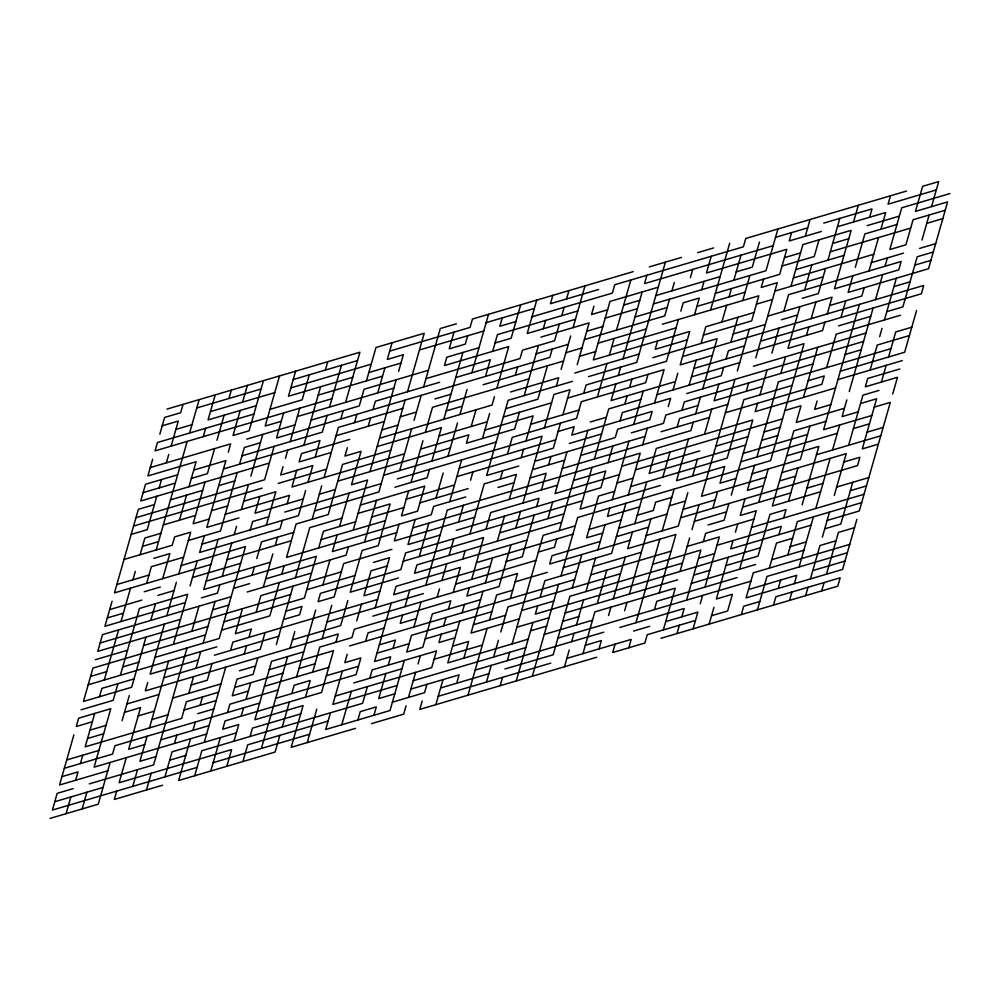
<?xml version="1.0" encoding="UTF-8"?>
<svg xmlns="http://www.w3.org/2000/svg" width="1000" height="1000" viewBox="0 0 1000 1000"><rect width="100%" height="100%" fill="white"/><g stroke="black" fill="none" stroke-linecap="round" stroke-linejoin="round"><path stroke-width="1.5" d="M73.875 734.887L59.55 785L107.788 770.788M112.075 601.225L104.913 626.287L185.3 602.587M152.662 459.225L147.887 475.925L196.125 461.712L188.962 486.763M159.825 434.162L164.6 417.45L180.675 412.713L183.062 404.363M66.075 813.675L70.85 796.963M75.625 780.263L78.012 771.912L61.938 776.65M80.4 763.55L82.788 755.2M94.725 713.438L85.175 746.85L181.637 718.413L186.412 701.7L218.575 692.225M99.5 696.725L101.888 688.375L134.05 678.9M104.275 680.025L118.6 629.9M120.988 621.55L130.538 588.138M132.925 579.788L135.312 571.425M140.087 554.725L144.863 538.013L160.938 533.275M156.8 496.25L147.25 529.663L131.175 534.4M159.188 487.9L161.575 479.538M166.35 462.837L168.738 454.475M171.125 446.125L178.287 421.062L162.213 425.812M82.15 808.938L86.925 792.225M117.963 683.637L113.188 700.337L81.037 709.825M120.35 675.288L139.45 608.45L187.688 594.237L173.363 644.35M146.613 583.4L151.387 566.688L183.55 557.212M156.163 549.987L187.2 441.388M189.587 433.038L199.137 399.625M110.175 762.425L98.238 804.2L50 818.413M122.112 720.662L129.275 695.6M145.988 637.125L131.662 687.25L83.425 701.462L92.975 668.05L205.512 634.875M150.762 620.425L155.538 603.713M162.7 578.65L169.862 553.6L153.775 558.337M179.412 520.188L186.575 495.125M203.287 436.65L205.675 428.3M215.225 394.875L208.062 419.938L256.288 405.725M116.7 791.1L114.312 799.45L162.537 785.238M126.25 757.688L119.087 782.75L231.625 749.575L226.85 766.275M147.738 682.513L145.35 690.863L338.275 633.987L335.887 642.337M164.45 624.038L150.125 674.15L198.35 659.938M166.838 615.688L176.388 582.263M178.775 573.913L190.712 532.15L174.638 536.888L172.25 545.237L124.012 559.462M205.037 482.025L193.1 523.8L209.175 519.05M214.587 448.612L207.425 473.675L191.35 478.413M216.975 440.262L224.137 415.2M228.912 398.5L231.3 390.138M132.775 786.363L137.55 769.65M147.1 736.237L139.938 761.3L156.012 756.562M149.488 727.887L168.588 661.062M190.075 585.887L197.237 560.825M204.4 535.763L199.625 552.463L280.012 528.763L282.4 520.413M228.275 452.225L230.662 443.875L150.275 467.575M240.212 410.462L233.05 435.525L249.125 430.788L263.45 380.662M242.6 402.113L247.375 385.4M146.463 789.975L151.237 773.275M187.05 647.962L153.625 764.912L89.312 783.875M191.825 631.263L198.988 606.2M218.088 539.375L203.762 589.5L316.3 556.312L304.363 598.088L223.975 621.788M237.188 472.55L220.475 531.025L188.325 540.5M239.575 464.2L244.35 447.488L260.425 442.75M164.925 776.888L172.087 751.825L236.4 732.862M174.475 743.475L176.863 735.113M188.8 693.35L193.575 676.637M195.963 668.288L200.738 651.587M203.125 643.225L215.062 601.462M219.838 584.75L217.45 593.112L201.375 597.85M222.225 576.4L231.775 542.987M234.163 534.637L236.55 526.287M241.325 509.575L248.487 484.513M250.875 476.163L262.812 434.4M279.525 375.925L265.2 426.037L281.288 421.3M190.55 738.725L178.612 780.5L275.087 752.062L279.862 735.35M192.938 730.375L195.325 722.025M200.1 705.312L202.488 696.963M212.037 663.55L207.262 680.25L191.188 685M250.238 529.9L252.625 521.538L268.712 516.8M259.788 496.488L255.012 513.188L303.25 498.963M274.125 446.362L264.575 479.775L135.95 517.7M283.675 412.95L276.512 438.013L549.825 357.425L552.212 349.075M295.613 371.188L288.45 396.238L352.75 377.287M194.7 775.75L201.863 750.7L362.625 703.3L367.4 686.587M204.25 742.337L225.738 667.163M230.512 650.45L232.9 642.1L377.587 599.438M242.45 608.688L235.287 633.75L251.363 629.012L248.975 637.362M252 575.275L254.387 566.925M256.775 558.562L261.55 541.862L293.7 532.388M266.325 525.15L275.875 491.737L243.713 501.225M283.038 466.688L280.65 475.037L312.8 465.55L308.025 482.262M285.425 458.325L287.812 449.975M290.2 441.625L299.75 408.212M309.3 374.8L302.137 399.85L269.975 409.338M210.775 771.012L220.325 737.6M227.488 712.537L229.875 704.188L278.1 689.975M244.2 654.075L246.588 645.713M256.137 612.3L260.912 595.6L341.3 571.9M263.3 587.238L272.85 553.825M275.238 545.475L277.625 537.125M287.175 503.713L289.562 495.35L225.25 514.312M296.725 470.3L291.95 487L404.487 453.825M303.888 445.238L320.6 386.763M325.375 370.05L327.762 361.7M234.013 741.213L238.787 724.513L222.712 729.25L225.1 720.9L321.562 692.463L333.5 650.688L269.188 669.65M241.175 716.15L243.562 707.8M245.95 699.45L250.725 682.738M257.887 657.688L253.113 674.388L237.037 679.125L232.262 695.837L248.337 691.1M265.05 632.625L260.275 649.325L163.812 677.763M279.375 582.5L269.825 615.913L221.588 630.138M281.762 574.15L284.15 565.8M305.637 490.613L298.475 515.675L202.013 544.113M315.188 457.2L319.962 440.5L223.5 468.938M327.125 415.438L322.35 432.137L241.962 455.838M329.513 407.088L341.45 365.312M242.925 761.538L247.7 744.825L328.088 721.125M250.087 736.475L252.475 728.125L300.712 713.9M276.35 644.587L293.062 586.112M295.45 577.762L309.775 527.638L341.938 518.162M312.162 519.288L321.712 485.875M324.1 477.525L338.425 427.4L402.738 408.438M340.812 419.05L343.2 410.7M345.588 402.337L359.913 352.225L166.988 409.1M261.388 748.438L287.65 656.55M290.038 648.2L294.812 631.5M318.688 547.962L323.462 531.25L355.625 521.775M347.337 447.725L344.95 456.075L361.037 451.337L351.488 484.75L367.562 480.012L353.237 530.125M354.5 422.663L356.887 414.312M366.438 380.9L375.988 347.488L424.225 333.263L407.512 391.737M282.25 727L289.413 701.938M291.8 693.587L294.188 685.225L310.262 680.487L305.487 697.2M296.575 676.875L315.675 610.05M322.837 584.987L330 559.925M337.163 534.875L332.388 551.575L396.688 532.612M339.55 526.512L349.1 493.1M368.2 426.275L370.588 417.925M372.975 409.575L375.363 401.213L439.663 382.25M377.75 392.863L384.913 367.8M392.075 342.738L387.3 359.45L403.375 354.712L398.6 371.413M312.65 672.138L319.812 647.075L351.962 637.6L354.35 629.237L450.812 600.8L448.425 609.163M322.2 638.725L331.75 605.312M348.462 546.838L346.075 555.188L265.688 578.888M369.95 471.65L396.213 379.775M307.238 742.575L316.788 709.163M347.825 600.575L340.662 625.625L292.425 639.85M364.538 542.1L376.475 500.325M405.125 400.087L378.862 491.975L314.55 510.938M330.475 712.775L325.7 729.488L390.012 710.525L404.338 660.4M342.413 671.012L332.863 704.425L397.175 685.462M347.188 654.3L344.8 662.663L360.875 657.913L356.1 674.625L275.712 698.325M356.737 620.887L361.512 604.188M399.712 470.525L411.65 428.762M414.038 420.412L421.2 395.35M423.587 387L440.3 328.525L456.375 323.787M341.775 724.737L351.325 691.325M365.65 641.213L368.038 632.863L384.113 628.112M375.2 607.8L389.525 557.675L373.45 562.413M399.075 524.263L394.3 540.975L474.688 517.275M408.625 490.85L401.463 515.913L417.537 511.175L424.712 486.112L360.4 505.075M411.012 482.5L422.95 440.725M425.337 432.375L432.5 407.312L528.962 378.875M453.988 332.137L449.212 348.837L465.3 344.1L467.688 335.75M357.85 720L360.238 711.65L376.325 706.912L373.938 715.263M369.787 678.238L372.175 669.887L436.488 650.925L431.712 667.625L335.25 696.075M391.275 603.062L374.562 661.525L390.65 656.787L388.263 665.138M415.15 519.525L407.987 544.587L440.15 535.1M429.487 469.4L427.1 477.75L394.938 487.238M431.875 461.05L441.425 427.638L377.113 446.6M443.812 419.288L462.912 352.45M385.875 673.5L378.713 698.562L394.787 693.812M393.038 648.438L395.425 640.088L379.338 644.825M402.587 615.025L400.2 623.375L416.275 618.638M404.975 606.675L409.75 589.963M419.3 556.55L428.85 523.138M436.012 498.075L443.175 473.013M447.95 456.312L457.5 422.9M459.888 414.538L467.05 389.487M471.825 372.775L488.537 314.3M413.888 626.987L421.05 601.925M425.825 585.225L447.312 510.037L640.238 453.162L628.3 494.925M449.7 501.688L461.637 459.925M471.188 426.512L475.962 409.8M485.513 376.388L490.288 359.688L425.975 378.638M492.675 351.325L497.45 334.625L577.837 310.925M502.225 317.913L499.837 326.275L515.913 321.525M406.087 705.788L403.7 714.137L371.55 723.612M408.475 697.425L415.637 672.375M418.025 664.013L420.412 655.662M437.125 597.188L439.513 588.837M441.9 580.487L446.675 563.775M449.062 555.425L453.837 538.713M458.612 522.013L463.387 505.3M470.55 480.238L472.938 471.887M482.488 438.475L489.65 413.413M494.425 396.712L492.038 405.062L379.5 438.237M496.812 388.35L508.75 346.587L444.438 365.55L446.825 357.2L478.988 347.713M520.688 304.825L511.138 338.237L495.062 342.975M422.163 701.05L419.775 709.4L596.625 657.262M426.938 684.338L424.55 692.688L392.4 702.175M441.262 634.212L438.875 642.575L454.95 637.825M443.65 625.862L446.037 617.513M453.2 592.45L460.363 567.388L396.05 586.35L393.663 594.7L490.138 566.263M462.75 559.038L465.138 550.688M469.913 533.975L484.237 483.862L516.4 474.375L509.237 499.438M515.275 375.262L517.663 366.912M536.763 300.087L527.212 333.5L575.45 319.275M435.85 704.663L443.013 679.6M459.725 621.125L447.788 662.887L528.175 639.188M462.113 612.775L464.5 604.412M469.275 587.712L466.887 596.062L499.05 586.587L510.988 544.812M471.662 579.362L483.6 537.587L403.212 561.287M485.988 529.237L490.763 512.525L539 498.312L536.613 506.662M500.312 479.113L502.7 470.763M507.475 454.062L512.25 437.35L576.562 418.387L581.337 401.688L645.65 382.725L648.037 374.375M519.412 412.287L514.637 429L466.413 443.212L468.8 434.862L420.562 449.087M524.188 395.588L538.513 345.462M543.288 328.75L545.675 320.4M552.837 295.338L550.45 303.7L598.688 289.475M456.712 683.213L459.1 674.862L410.863 689.075M463.875 658.15L468.65 641.45L452.562 646.188M482.975 591.325L471.037 633.088L519.263 618.875M485.363 582.975L492.525 557.913M497.3 541.2L504.462 516.138M521.175 457.675L523.562 449.312M525.95 440.962L533.112 415.9L484.875 430.125M547.438 365.788L537.888 399.2L505.725 408.675M559.375 324.012L554.6 340.725L522.438 350.2L520.05 358.55L455.75 377.512M561.763 315.663L564.15 307.312M566.538 298.95L568.925 290.6M468.013 695.175L487.113 628.35M489.5 620L496.662 594.938L512.737 590.2M515.763 528.112L520.538 511.4M522.925 503.05L542.025 436.225L397.325 478.888M544.412 427.875L553.962 394.462L570.037 389.712L562.875 414.775M556.35 386.1L558.737 377.75L510.5 391.975M561.125 369.4L570.675 335.988M573.062 327.625L585 285.863M486.475 682.087L491.25 665.375M493.638 657.025L498.413 640.312M500.8 631.962L507.962 606.9L620.5 573.725M510.35 598.55L517.513 573.488L372.812 616.15M534.225 515.013L522.288 556.788L506.213 561.525M541.388 489.963L546.163 473.25L530.087 477.987M548.55 464.9L550.938 456.538M560.487 423.125L553.325 448.188L456.863 476.625M577.2 364.663L589.138 322.887L540.9 337.113M593.913 306.188L591.525 314.538L607.6 309.8M500.163 685.7L502.55 677.35M507.325 660.638L509.712 652.288M512.1 643.925L543.138 535.337L575.288 525.862M547.913 518.625L552.688 501.925M567.013 451.8L555.075 493.575L619.388 474.613M583.725 393.325L586.112 384.975L666.5 361.275L678.438 319.513M516.237 680.962L532.95 622.487M537.725 605.775L535.337 614.125L760.425 547.775M540.112 597.425L544.888 580.712L577.05 571.237M556.825 538.95L554.438 547.3L538.362 552.05M559.212 530.6L587.863 430.363M597.413 396.938L606.962 363.525M609.35 355.175L614.125 338.475M616.512 330.112L630.837 280M532.312 676.213L558.575 584.325M560.962 575.975L577.675 517.5L770.612 460.625L804.038 343.675L787.962 348.413L799.9 306.65M592.013 467.388L580.075 509.15L660.45 485.45M594.4 459.025L608.725 408.913L640.875 399.425M615.887 383.85L611.112 400.562L675.413 381.6M618.275 375.5L620.662 367.137M623.05 358.787L642.15 291.962M646.925 275.262L644.538 283.612L773.15 245.688M572.275 587.95L581.825 554.525M608.088 462.65L612.863 445.938M620.025 420.875L622.413 412.525L670.638 398.3L668.25 406.662M624.8 404.175L627.188 395.812M629.575 387.463L631.962 379.113M665.387 262.162L636.737 362.4L588.5 376.625M564.475 666.737L569.25 650.025M571.638 641.675L574.025 633.325M576.413 624.975L583.575 599.913M585.962 591.562L595.513 558.15M597.9 549.788L605.062 524.725M609.837 508.025L607.45 516.375L639.6 506.9M612.225 499.675L628.938 441.2M633.713 424.487L643.263 391.075M657.588 340.962L655.2 349.312L687.35 339.825M669.525 299.188L664.75 315.9L584.362 339.6M671.912 290.837L674.3 282.488M582.938 653.65L594.875 611.875L675.263 588.175L663.325 629.95M597.263 603.525L606.812 570.112M625.913 503.288L611.587 553.4L563.35 567.625M642.625 444.812L647.4 428.1M654.562 403.05L664.112 369.625L567.65 398.075M680.825 311.163L683.213 302.8L699.287 298.062L694.513 314.775M690.375 277.738L692.763 269.387M599.012 648.9L601.4 640.55L585.325 645.288M608.562 615.487L610.95 607.137M613.337 598.787L625.275 557.013M632.438 531.962L627.663 548.663L675.9 534.45L659.188 592.913M634.825 523.6L646.762 481.838M673.025 389.95L677.8 373.25M701.675 289.713L704.062 281.363M711.225 256.3L706.45 273L786.838 249.3L779.675 274.363L715.362 293.325M615.087 644.163L612.7 652.513L644.862 643.037L647.25 634.688L695.475 620.462M624.637 610.75L627.025 602.4M629.412 594.05L650.9 518.862M662.837 477.1L670 452.038M677.163 426.975L679.55 418.625L727.788 404.4M681.938 410.275L684.325 401.912L812.95 364M689.1 385.213L696.263 360.15M701.038 343.45L705.812 326.737L754.05 312.512M710.588 310.025L729.688 243.2M628.787 647.775L631.175 639.425L566.862 658.388M635.95 622.712L659.825 539.188M662.212 530.837L674.15 489.062M688.475 438.95L676.538 480.712L724.762 466.488L719.987 483.2L736.062 478.462M693.25 422.238L690.863 430.588L562.238 468.512M695.638 413.888L700.413 397.175M702.8 388.825L717.125 338.7L652.812 357.663M721.9 322L726.675 305.287M729.062 296.938L731.45 288.587M733.838 280.225L741 255.175M654.412 609.625L656.8 601.275L737.188 577.575M687.837 492.675L678.288 526.087L646.125 535.575M692.613 475.975L697.387 459.263M704.55 434.2L711.712 409.15M718.875 384.087L714.1 400.788L762.325 386.575M723.65 367.375L721.263 375.725L656.95 394.688M726.038 359.025L728.425 350.675L744.5 345.925M730.812 342.312L737.975 317.262M742.75 300.55L749.912 275.487M759.463 242.075L752.3 267.137L736.225 271.875M680.037 571.475L689.587 538.062M691.975 529.7L699.137 504.65M734.95 379.35L701.525 496.287L765.837 477.337M737.337 370.988L749.275 329.225M763.6 279.1L761.213 287.462L777.288 282.712L755.8 357.9M777.925 228.988L765.987 270.75L653.45 303.925M677.013 633.562L679.4 625.2M681.787 616.85L684.175 608.5L619.862 627.463M686.562 600.15L700.888 550.025L652.663 564.25M703.275 541.675L705.662 533.312L753.9 519.1M712.825 508.263L717.6 491.55M746.25 391.312L748.637 382.962M791.612 232.6L789.225 240.95L821.388 231.475M693.088 628.812L697.862 612.112L665.713 621.587M700.25 603.763L702.638 595.4M705.025 587.05L719.35 536.938L687.2 546.413M728.9 503.512L724.125 520.225L708.05 524.963M731.287 495.163L752.775 419.988L656.312 448.425L649.15 473.488L745.612 445.05M757.55 403.275L755.163 411.637L835.55 387.938M759.938 394.925L767.1 369.862M771.875 353.162L779.038 328.1M783.812 311.388L788.587 294.688L901.137 261.5L898.75 269.862L834.438 288.812L851.15 230.35L802.913 244.562L790.975 286.325M805.3 236.213L810.075 219.5M709.163 624.075L713.938 607.375M728.263 557.25L716.325 599.012L732.412 594.275L727.638 610.988L711.55 615.725M733.037 540.55L730.65 548.9L811.038 525.2M735.425 532.188L737.812 523.837M744.987 498.775L740.212 515.487L756.287 510.75L739.575 569.212M754.538 465.363L747.375 490.425L763.45 485.688M756.925 457.013L778.413 381.838L890.95 348.65M780.8 373.475L785.575 356.775M804.675 289.95L811.838 264.887M819 239.825L814.225 256.525L782.062 266.012M758.675 502.388L768.225 468.975M806.425 335.325L808.812 326.975M811.2 318.612L815.975 301.913M825.525 268.5L818.363 293.562L802.288 298.3M827.913 260.15L839.85 218.375M741.325 614.6L743.713 606.25L759.788 601.5M803.4 397.413L817.725 347.287M824.887 322.238L822.5 330.588L693.875 368.5M827.275 313.875L832.05 297.175L767.738 316.125M853.538 221.988L858.312 205.287M757.4 609.862L766.95 576.45L847.337 552.75M769.338 568.088L776.5 543.038L792.575 538.288M778.888 534.675L781.275 526.325L716.963 545.288M783.662 517.975L786.05 509.613L769.975 514.362L758.037 556.125L725.875 565.6M788.438 501.262L797.987 467.85M809.925 426.087L800.375 459.5L752.15 473.713M817.087 401.025L814.7 409.375L830.775 404.637M826.637 367.612L836.188 334.2L900.5 315.238M840.962 317.488L845.738 300.788M852.9 275.725L848.125 292.438L928.512 268.738L947.613 201.9L915.462 211.388L922.625 186.325L938.7 181.588L931.538 206.65M855.288 267.375L864.837 233.962L896.988 224.475M869.613 217.25L872 208.9L823.775 223.113M773.475 605.125L775.863 596.763L840.175 577.8L837.788 586.163L660.938 638.3M778.25 588.413L780.638 580.062M787.8 555L797.35 521.587L861.663 502.625M802.125 504.875L818.838 446.4L786.688 455.887M859.425 304.4L823.612 429.7L871.85 415.475M864.2 287.688L861.812 296.05L829.663 305.525M868.975 270.988L878.525 237.575M880.913 229.213L885.688 212.512L837.463 226.725M890.462 195.8L888.075 204.163L936.312 189.938M789.55 600.375L791.938 592.025M794.325 583.675L796.712 575.325L748.487 589.538M799.1 566.962L813.425 516.85M815.812 508.488L830.138 458.375M832.525 450.012L839.688 424.963M846.85 399.9L842.075 416.6L858.162 411.863M849.237 391.55L873.112 308.012M875.5 299.662L882.663 274.6M885.05 266.25L887.438 257.887M805.638 595.638L808.025 587.288M810.413 578.938L819.963 545.525L836.038 540.775M822.35 537.163L829.513 512.1M834.287 495.4L846.225 453.638L781.912 472.587M848.612 445.275L862.938 395.163L879.013 390.412M870.1 370.1L877.262 345.037L909.412 335.562M879.65 336.688L882.038 328.338M884.425 319.975L896.363 278.212M821.712 590.9L824.1 582.55M826.488 574.188L838.425 532.425L854.5 527.688M852.75 482.3L840.812 524.075L824.737 528.812M881.4 382.062L886.175 365.363M888.562 357L895.725 331.95L911.8 327.2M921.988 240.062L929.15 215M856.888 519.338L842.562 569.45L746.1 597.888L753.263 572.837L849.725 544.388M892.7 394.038L897.475 377.325L865.325 386.8L867.712 378.45L899.862 368.975M916.575 310.5L904.638 352.262L840.325 371.225M633.225 271.637L472.463 319.037L470.075 327.4L389.688 351.1M649.312 266.9L681.462 257.425M697.537 252.688L713.612 247.938M906.538 191.062L745.775 238.463L743.388 246.812L614.763 284.738L612.375 293.087L531.987 316.788M196.75 407.975L261.062 389.012M293.225 379.538L357.525 360.575M486.15 322.65L534.375 308.438M775.537 237.338L807.688 227.862M210.45 411.587L274.75 392.625M290.837 387.887L371.213 364.188M419.45 349.975L483.762 331.012M950 193.55L901.762 207.775L889.825 249.537L905.913 244.8L913.075 219.737L945.225 210.263M175.9 429.425L191.975 424.675M368.825 372.537L400.988 363.062M658.225 287.225L609.987 301.438L593.275 359.913L689.737 331.475L680.188 364.888L712.35 355.412M867.225 225.6L899.375 216.125M253.9 414.075L157.438 442.512L155.05 450.863L331.9 398.725M318.212 395.112L382.525 376.15M623.675 305.062L639.763 300.312M655.837 295.575L720.138 276.613M784.45 257.663L800.525 252.913M832.688 243.438L848.763 238.7M428.363 370.288L364.05 389.25L359.275 405.95L311.05 420.175M605.212 318.15L637.375 308.675M830.3 251.788L910.688 228.088M926.762 223.35L942.837 218.612M297.362 416.562L393.825 388.125M586.75 331.238L602.825 326.5M634.987 317.025L667.138 307.538M795.75 269.625L843.988 255.4M246.737 439.137L294.975 424.913M536.125 353.812L568.288 344.338M696.9 306.413L745.138 292.2M793.363 277.975L873.75 254.275M565.9 352.688L581.975 347.95M598.05 343.212L646.287 328.988M662.362 324.25L758.825 295.812L751.663 320.875L703.425 335.087M774.9 291.075L823.138 276.85M871.363 262.638L903.525 253.15M919.6 248.412L935.675 243.675M177.65 474.8L145.5 484.275L140.725 500.988L269.35 463.062M193.738 470.062L225.888 460.588L206.788 527.413L238.938 517.925M434.888 398.963L450.975 394.225M483.125 384.738L563.513 361.037M579.587 356.3L595.662 351.562M611.737 346.825L676.05 327.863M756.438 304.163L772.513 299.425M933.288 252.025L917.212 256.762L902.887 306.887L886.812 311.625M143.112 492.638L175.263 483.15M336.037 435.75L384.275 421.538M400.35 416.8L416.425 412.05M914.825 265.113L930.9 260.375M349.725 439.375L301.5 453.587L299.113 461.938L331.262 452.463M381.887 429.888L397.962 425.15M446.2 410.925L462.275 406.188M574.812 373.013L639.125 354.05M154.412 504.6L138.338 509.338L114.462 592.875L210.925 564.438M170.487 499.862L202.65 490.387M218.725 485.637L234.8 480.9M572.425 381.362L508.113 400.325L486.625 475.5L518.787 466.025M733.2 333.963L765.35 324.487M781.425 319.75L797.513 315M893.975 286.562L910.05 281.825M682.575 356.538L923.737 285.438L921.35 293.788L760.575 341.188M133.562 526.05L262.188 488.125M278.263 483.387L326.488 469.162M390.8 450.213L342.562 464.425L328.237 514.55L296.087 524.025L286.537 557.438L431.238 514.788L433.625 506.425L465.775 496.95M439.038 435.988L487.262 421.775M503.338 417.025L551.575 402.812M163.325 524.925L195.487 515.438M211.562 510.7L227.638 505.962M838.575 325.85L870.725 316.363M337.788 481.138L450.337 447.95M530.725 424.263L578.95 410.037M691.488 376.863L739.725 362.638M142.475 546.362L158.55 541.625M319.325 494.225L335.4 489.487M383.638 475.275L496.175 442.088M753.413 366.25L865.95 333.075M284.788 512.062L381.25 483.625M558.1 431.488L574.175 426.737L571.788 435.1L652.175 411.4L649.788 419.75L617.638 429.225L615.25 437.587L534.862 461.287M590.25 422L606.337 417.262M686.712 393.562L863.562 341.425M459.25 468.275L555.712 439.837M845.1 354.513L861.175 349.775M569.4 443.45L601.562 433.975M698.025 405.525L665.863 415.012L663.475 423.363L631.325 432.85M116.85 584.525L149 575.037M181.163 565.562L245.463 546.6L219.2 638.488L154.9 657.45M358.013 513.425L390.163 503.938L378.225 545.712L362.15 550.45L350.213 592.212L398.438 578M406.238 499.2L454.475 484.988M792.1 385.45L743.863 399.663L727.15 458.137L630.688 486.575M808.175 380.7L824.25 375.962L821.862 384.312L725.4 412.762M227 559.7L291.312 540.737M371.7 517.038L403.85 507.55M419.925 502.812L468.162 488.6M532.475 469.637L564.625 460.163M580.7 455.412L645.013 436.463M661.087 431.712L709.325 417.5M837.938 379.575L902.25 360.613M144.225 591.75L160.312 587.013M192.463 577.525L240.688 563.312M321.075 539.612L385.387 520.65M497.925 487.475L514.012 482.725M109.688 609.587L141.838 600.1M157.925 595.363L174 590.625M206.15 581.138L270.462 562.188M784.938 410.5L801.012 405.763L796.237 422.475L844.463 408.25M107.3 617.938L123.375 613.2M412.762 527.875L557.463 485.213M573.538 480.475L605.7 471L600.925 487.7L456.225 530.363M621.775 466.262L782.55 418.862M233.525 588.362L249.613 583.625M635.462 469.875L699.775 450.913M715.85 446.175L748 436.688M764.087 431.95L780.163 427.212M860.55 403.512L876.625 398.775L862.3 448.888L878.375 444.15M231.137 596.725L102.525 634.637L97.75 651.35L290.675 594.475M247.225 591.987L311.525 573.025M391.912 549.325L343.688 563.538L334.137 596.95L318.062 601.7L320.45 593.337L400.825 569.637L405.6 552.938L582.463 500.8M617 482.962L633.075 478.225M761.7 440.3L777.775 435.562M826 421.35L793.85 430.825L772.362 506L820.588 491.788M874.237 407.125L890.312 402.388L859.275 510.975L827.125 520.462M100.138 643L180.525 619.3M212.675 609.812L228.75 605.075M614.612 491.312L598.538 496.062L586.6 537.825L602.675 533.088M743.225 453.4L807.537 434.438M306.75 589.725L354.988 575.513M387.137 566.025L371.062 570.775L363.9 595.825L379.975 591.087M499.688 532.85L563.987 513.888M740.837 461.75L837.3 433.312M853.388 428.575L869.463 423.837M95.363 659.7L127.513 650.225M143.6 645.487L207.9 626.525M561.6 522.25L416.912 564.9L414.525 573.263L527.062 540.075M867.075 432.188L883.15 427.45M285.9 611.175L301.975 606.438L299.587 614.788L283.512 619.525M671.762 497.413L655.675 502.163L653.288 510.513L637.212 515.25M816.45 454.762L880.763 435.8M90.588 676.413L106.662 671.663M122.737 666.925L138.825 662.188M476.438 562.65L572.9 534.212M588.987 529.475L621.138 519.987M669.375 505.775L685.45 501.037M88.2 684.762L216.812 646.838M618.75 528.35L666.988 514.125M683.062 509.387L715.212 499.9M779.525 480.95L795.6 476.2M843.838 461.987L859.912 457.25L857.525 465.6L680.675 517.737M214.425 655.2L278.738 636.237M326.975 622.013L423.438 593.575M455.588 584.1L535.975 560.4M600.288 541.438L552.05 555.662L549.663 564.012L630.05 540.312M616.362 536.7L648.512 527.212M694.362 521.35L726.513 511.875M742.6 507.137L790.825 492.912M806.9 488.175L822.975 483.438M515.125 581.85L547.275 572.362M836.675 487.05L868.825 477.562M126.888 703.95L159.037 694.475M239.425 670.775L255.5 666.038M303.738 651.812L271.575 661.3L254.862 719.775L303.1 705.55L291.163 747.312L355.462 728.363M480.588 599.675L432.35 613.9L422.8 647.312L406.725 652.05L411.5 635.337L491.887 611.65M593.125 566.5L641.35 552.275M850.362 490.662L866.438 485.925M92.338 721.787L76.263 726.525L78.65 718.175L110.8 708.7L94.087 767.163L206.637 733.988M124.5 712.312L140.575 707.562L128.637 749.338L144.713 744.6M172.725 698.088L220.963 683.875M349.575 645.95L574.663 579.587M590.737 574.85L671.125 551.15M751.513 527.45L864.05 494.275M89.95 730.138L106.025 725.4M138.188 715.925L154.262 711.188M234.65 687.487L282.875 673.263M298.962 668.525L315.038 663.787M87.562 738.5L103.637 733.75M151.875 719.538L167.95 714.8M184.025 710.05L216.188 700.575M264.413 686.35L328.725 667.4M376.95 653.175L409.113 643.7M425.188 638.962L457.337 629.475M473.425 624.738L505.575 615.262M521.65 610.513L553.8 601.038M682.425 563.112L569.888 596.3L553.175 654.775L504.938 668.988M698.5 558.375L714.575 553.638M197.712 713.675L213.8 708.925M326.337 675.75L358.488 666.275M66.712 759.938L98.863 750.462M259.637 703.062L114.95 745.725L112.562 754.075L64.325 768.3M516.875 627.225L549.025 617.75M565.112 613L677.65 579.825M693.725 575.087L709.8 570.35M790.188 546.65L806.263 541.9M160.787 739.85L209.025 725.638M353.713 682.975L401.95 668.763M434.1 659.275L482.337 645.062M530.562 630.837L546.638 626.1M562.725 621.362L578.8 616.613M691.338 583.438L755.65 564.475M771.725 559.738L803.875 550.262M544.25 634.45L592.487 620.225M413.25 680.725L525.788 647.55M557.95 638.062L750.875 581.188M73.238 788.612L57.162 793.35L52.387 810.062L197.087 767.4M169.7 760.175L185.775 755.438M475.175 670.113L603.787 632.2M812.8 570.575L844.95 561.1M54.775 801.712L103.012 787.487M440.625 687.95L488.862 673.725M633.562 631.075L649.638 626.337M213.162 762.663L309.625 734.225M438.237 696.3L550.788 663.125"/></g></svg>
